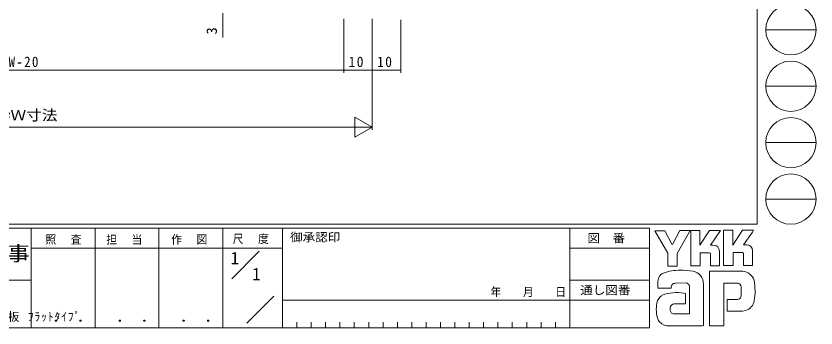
# Model space of a CAD drawing. Units: millimetres on the paper. Extents: x -420 to 373, y -297 to 267.
# Drawn here: x 92.2 to 372.9, y -297 to -187.6 of the extents above; entities that cross this region are included whole.
import ezdxf
from ezdxf.enums import TextEntityAlignment as Align

# ---------------------------------------------------------------- set-up
doc = ezdxf.new("R2010")
doc.units = ezdxf.units.MM
doc.layers.add('0-1_USER1', color=7, linetype='Continuous', lineweight=9)
doc.layers.add('0-7_YKK_D', color=6, linetype='Continuous', lineweight=9)
doc.layers.add('0-2_YKK_ZWAK', color=3, linetype='Continuous')
doc.styles.add('ＭＳ ゴシック', font='')
doc.styles.get('ＭＳ ゴシック').set_extended_font_data('MS Gothic')

msp = doc.modelspace()

# ---------------------------------------------------------------- linework, layer by layer
at = {"layer": '0-1_USER1'}
for p, q in [((352.3, 264.4), (352.3, -260.6)), ((355.276, -192.392), (372.916, -192.392)), ((355.276, -212.188), (372.916, -212.188)), ((355.276, -231.984), (372.916, -231.984)), ((355.276, -251.78), (372.916, -251.78)), ((352.3, -260.6), (-417.7, -260.6)), ((314.5, -262), (-417.7, -262)), ((97.5, -262), (97.5, -297)), ((119.9, -262), (119.9, -297)), ((142.3, -262), (142.3, -297)), ((164.7, -262), (164.7, -297)), ((185.7, -262), (185.7, -297)), ((286.5, -262), (286.5, -297)), ((314.5, -262), (314.5, -297)), ((316.337, -262.906), (319.851, -262.906)), ((320.932, -270.799), (316.337, -262.906)), ((325.136, -262.798), (322.581, -267.771)), ((328.96, -275.231), (328.96, -262.825)), ((340.474, -262.717), (343.745, -262.717)), ((340.474, -275.123), (340.474, -262.717)), ((347.178, -262.717), (350.962, -262.717)), ((350.583, -263.365), (347.461, -267.825)), ((350.962, -262.717), (350.583, -263.365)), ((165.684, -268.999), (97.5, -268.999)), ((165.684, -268.999), (185.7, -268.999)), ((286.5, -269), (314.5, -269)), ((336.879, -267.906), (335.84, -267.906)), ((348.501, -267.825), (347.461, -267.825)), ((167.87, -279.736), (177.564, -270.043)), ((335.474, -270.582), (332.284, -270.582)), ((339.042, -270.069), (339.042, -275.15)), ((343.88, -270.555), (343.88, -275.123)), ((347.069, -270.555), (343.88, -270.555)), ((347.502, -270.717), (347.069, -270.555)), ((347.502, -275.096), (347.502, -270.717)), ((350.664, -270.069), (350.664, -275.096)), ((343.88, -275.123), (340.474, -275.123)), ((347.502, -275.046), (347.553, -275.096)), ((350.664, -275.096), (347.502, -275.096)), ((347.124, -277.096), (335.528, -277.096)), ((335.528, -277.096), (335.528, -296.206)), ((-31.3, -280.199), (97.5, -280.199)), ((286.5, -280.199), (314.5, -280.199)), ((317.418, -283.07), (317.418, -281.141)), ((322.067, -283.07), (317.418, -283.07)), ((327.446, -281.205), (323.748, -281.275)), ((328.527, -292.071), (328.527, -282.34)), ((333.42, -281.583), (333.42, -296.179)), ((340.555, -281.259), (345.204, -281.259)), ((340.555, -296.206), (340.555, -281.259)), ((346.673, -282.756), (346.691, -285.391)), ((173.172, -295.345), (182.696, -285.821)), ((185.7, -287.2), (286.5, -287.2)), ((314.5, -287.199), (286.5, -287.199)), ((327.176, -288.53), (323.181, -288.535)), ((341.772, -286.989), (341.772, -291.125)), ((345.313, -286.989), (341.772, -286.989)), ((341.772, -291.125), (347.097, -291.125)), ((347.097, -291.125), (348.178, -290.882)), ((322.905, -292.071), (328.527, -292.071)), ((328.095, -292.071), (328.446, -292.071)), ((328.527, -292.07), (328.528, -292.071)), ((-417.7, -297), (314.5, -297)), ((190.74, -294.9), (190.74, -297)), ((195.78, -294.9), (195.78, -297)), ((200.82, -294.9), (200.82, -297)), ((205.86, -294.9), (205.86, -297)), ((210.9, -294.9), (210.9, -297)), ((215.94, -294.9), (215.94, -297)), ((220.98, -294.9), (220.98, -297)), ((226.02, -294.9), (226.02, -297)), ((231.06, -294.9), (231.06, -297)), ((236.1, -294.9), (236.1, -297)), ((241.14, -294.9), (241.14, -297)), ((246.18, -294.9), (246.18, -297)), ((251.22, -294.9), (251.22, -297)), ((256.26, -294.9), (256.26, -297)), ((261.3, -294.9), (261.3, -297)), ((266.34, -294.9), (266.34, -297)), ((271.38, -294.9), (271.38, -297)), ((276.42, -294.9), (276.42, -297)), ((281.46, -294.9), (281.46, -297)), ((322.067, -296.26), (320.58, -296.26)), ((333.095, -296.233), (322.067, -296.26)), ((333.42, -296.179), (333.095, -296.233))]:
    msp.add_line(p, q, dxfattribs=at)
for points in [[(319.851, -262.906), (322.364, -267.609), (322.581, -267.771)], [(325.136, -262.798), (328.762, -262.798), (324.229, -270.826)], [(328.96, -262.825), (332.176, -262.825), (332.176, -267.923), (335.555, -262.771)], [(335.555, -262.771), (339.38, -262.771), (335.84, -267.906)], [(343.745, -262.717), (343.745, -267.908), (347.178, -262.717)], [(324.229, -270.826), (324.229, -275.258), (320.932, -275.258), (320.932, -270.799)], [(332.284, -270.582), (332.284, -275.231), (328.96, -275.231)], [(339.042, -275.15), (335.906, -275.15), (335.906, -270.744), (335.474, -270.582)], [(326.473, -284.773), (327.176, -284.935), (327.176, -288.53)], [(335.528, -296.206), (339.772, -296.206), (340.555, -296.206)]]:
    msp.add_lwpolyline(points, dxfattribs=at)
for centre in [(364.096, -192.392), (364.096, -212.188), (364.096, -231.984), (364.096, -251.78)]:
    msp.add_circle(centre, 8.82, dxfattribs=at)
for centre, radius, start, end in [((336.879, -270.069), 2.163, 0.00165, 89.99603), ((348.501, -269.988), 2.163, 0.00165, 89.99603), ((320.106, -280.055), 2.444, 109.02126, 161.51263), ((325.222, -294.401), 17.68, 89.89165, 109.30847), ((325.741, -297.463), 20.748, 78.78009, 91.46938), ((329.03, -281.496), 4.449, 40.66422, 80.31693), ((346.972, -281.44), 4.341, 14.44571, 87.08746), ((322.459, -281.166), 5.037, 158.41083, 179.71774), ((328.809, -281.485), 4.612, 358.78058, 38.76563), ((330.666, -284.187), 20.86, 350.99026, 10.67624), ((324.175, -283.007), 2.109, 138.46381, 181.71359), ((323.615, -282.971), 1.701, 85.50551, 126.78038), ((326.956, -282.754), 1.625, 14.75519, 72.44994), ((345.365, -282.479), 1.229, 16.43123, 96.91661), ((343.031, -283.208), 3.673, 4.93422, 17.03551), ((320.927, -288.927), 3.908, 121.8271, 169.08475), ((324.02, -297.854), 13.309, 79.38097, 112.05824), ((345.314, -285.684), 1.306, 269.95467, 342.90144), ((343.01, -285.041), 3.697, 343.6902, 354.75362), ((327.949, -290.395), 11.082, 168.76372, 199.80078), ((323.19, -289.979), 1.445, 90.33952, 178.03638), ((347.035, -286.745), 4.291, 285.4429, 349.90448), ((324.082, -290.328), 2.369, 171.08202, 216.71922), ((323.15, -290.565), 1.526, 230.97279, 260.7549), ((320.94, -292.443), 3.823, 207.31435, 263.59464)]:
    msp.add_arc(centre, radius, start, end, dxfattribs=at)
at = {"layer": '0-7_YKK_D'}
for p, q in [((164.771, -186.513), (164.771, -195.113)), ((207.171, -188.513), (207.171, -207.513)), ((207.171, -188.513), (207.171, -207.513)), ((217.171, -188.513), (217.171, -207.513)), ((217.171, -188.513), (217.171, -227.513)), ((217.171, -189.513), (217.171, -207.513)), ((227.171, -188.925), (227.171, -207.513)), ((-22.829, -206.513), (207.171, -206.513)), ((207.171, -206.513), (217.171, -206.513)), ((227.171, -206.513), (217.171, -206.513)), ((211.109, -223.013), (211.109, -230.013)), ((217.171, -226.513), (211.109, -223.013)), ((-25.829, -226.513), (210.171, -226.513)), ((217.171, -226.513), (205.047, -226.513)), ((217.171, -226.513), (211.109, -230.013))]:
    msp.add_line(p, q, dxfattribs=at)
for centre, radius, start, end in [((207.171, -206.513), 0.15, 0, 180), ((207.171, -206.513), 0.15, 180, 0), ((207.171, -206.513), 0.106, 0, 180), ((207.171, -206.513), 0.106, 180, 0), ((217.171, -206.513), 0.106, 0, 180), ((217.171, -206.513), 0.106, 0, 180), ((217.171, -206.513), 0.106, 180, 0), ((217.171, -206.513), 0.106, 180, 0), ((227.171, -206.513), 0.106, 0, 180), ((227.171, -206.513), 0.106, 180, 0)]:
    msp.add_arc(centre, radius, start, end, dxfattribs=at)

# ---------------------------------------------------------------- texts
at = {"layer": '0-1_USER1', "style": 'ＭＳ ゴシック', "width": 1.1}
for s, p in [('御承認印', (188.367, -267.533)), ('図\u3000番', (292.698, -267.862)), ('通し図番', (290.179, -286.085))]:
    msp.add_text(s, height=2.933, dxfattribs=at).set_placement(p, align=Align.BOTTOM_LEFT)
at = {"layer": '0-1_USER1', "color": 2, "style": 'ＭＳ ゴシック', "width": 1.15}
msp.add_text('工事', height=5.132, dxfattribs=at).set_placement((80.931, -274.956), align=Align.BOTTOM_LEFT)
at = {"layer": '0-1_USER1', "color": 3, "style": 'ＭＳ ゴシック', "width": 1.15}
for p in [(101.955, -295.946), (124.355, -295.946), (146.755, -295.946)]:
    msp.add_text(' ． ．', height=3.666, dxfattribs=at).set_placement(p, align=Align.BOTTOM_LEFT)
at = {"layer": '0-1_USER1', "char_height": 2.933, "attachment_point": 7, "style": 'ＭＳ ゴシック'}
for s, insert in [('\\T1.17;\\W0.95;尺\\~\\~度', (168.212, -267.537)), ('\\T1.17;\\W0.95;照\\~\\~査', (102.489, -267.78)), ('\\T1.17;\\W0.95;担\\~\\~当', (123.855, -267.78)), ('\\T1.17;\\W0.95;作\\~\\~図', (146.62, -267.762)), ('\\T1.2;\\W0.95;年\\~\\~\\~月\\~\\~\\~日', (258.676, -286.169))]:
    msp.add_mtext(s, dxfattribs=dict(at, insert=insert))
at = {"layer": '0-2_YKK_ZWAK', "style": 'ＭＳ ゴシック'}
for p in [(167.5, -275.999), (175.033, -281.599)]:
    msp.add_text('1', height=4.399, dxfattribs=at).set_placement(p, align=Align.BOTTOM_LEFT)
at = {"layer": '0-2_YKK_ZWAK', "color": 7, "insert": (-25.338, -295.325), "char_height": 2.933, "attachment_point": 7, "style": 'ＭＳ ゴシック'}
msp.add_mtext('\\T1.17;標準仕様(防犯配慮型）\\~ｶﾊﾞｰ工法(廊下納まり)\\~化粧鋼板\\~ﾌﾗｯﾄﾀｲﾌﾟ', dxfattribs=at)
at = {"layer": '0-7_YKK_D', "color": 3, "style": 'ＭＳ ゴシック'}
msp.add_text('3', height=3.666, rotation=90, dxfattribs=at).set_placement((163.771, -194.024), align=Align.BOTTOM_LEFT)
at = {"layer": '0-7_YKK_D', "color": 3, "style": 'ＭＳ ゴシック', "width": 1.1}
msp.add_text('既存枠Ｗ寸法', height=3.666, dxfattribs=at).set_placement((73.727, -225.3), align=Align.BOTTOM_LEFT)
at = {"layer": '0-7_YKK_D', "color": 3, "char_height": 3.666, "attachment_point": 7, "style": 'ＭＳ ゴシック'}
for s, insert in [('\\T1.22;\\W0.9;Wn=W-20', (81.353, -205.513)), ('\\T1.21;\\W0.95;10', (208.87, -205.513)), ('\\T1.21;\\W0.95;10', (218.87, -205.513))]:
    msp.add_mtext(s, dxfattribs=dict(at, insert=insert))

doc.saveas('drawing.dxf')
